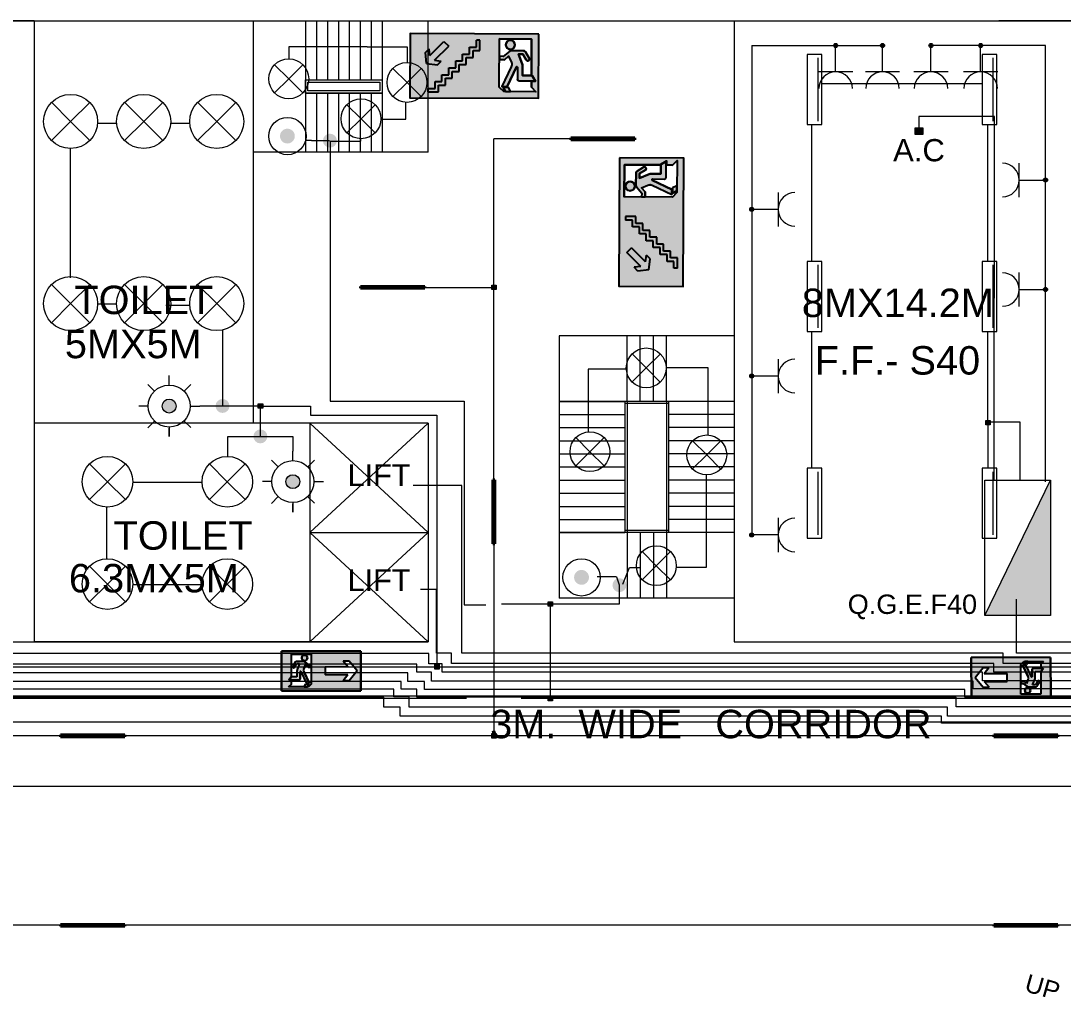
# Model space of a CAD drawing. Extents: x -17539 to 1421, y -3169 to 802964.
# Drawn here: x 418.61 to 442.44, y 389.05 to 411.37 of the extents above; entities that cross this region are included whole.
import ezdxf
from ezdxf.enums import TextEntityAlignment as Align

# ---------------------------------------------------------------- set-up
doc = ezdxf.new("R2010")
doc.units = 0
doc.header["$LTSCALE"] = 25
doc.header["$MEASUREMENT"] = 0
doc.layers.get('0').update_dxf_attribs({"lineweight": 9})
for name, color, linetype, lineweight in [('Iluminação', 10, 'Continuous', 9), ('Quadros', 50, 'Continuous', 9), ('www.cadblocksfree.com', 7, 'Continuous', 9)]:
    doc.layers.add(name, color=color, linetype=linetype, lineweight=lineweight)
doc.layers.add('Simbologia de Emergência', color=6, linetype='Continuous')
doc.layers.add('Tomadas', color=3, linetype='Continuous', lineweight=9, true_color=0x00f500)
doc.styles.add('ROMANS', font='arial.ttf')
doc.styles.get("Standard").update_dxf_attribs({"font": 'arial.ttf'})

# ---------------------------------------------------------------- blocks, each defined once
blk = doc.blocks.new('emergencia seta')
at = {"layer": 'Simbologia de Emergência'}
h = blk.add_hatch(color=98, dxfattribs=at)
h.paths.add_polyline_path([(1.001, 0.298), (0.094, 0.296), (-0.813, 0.294), (-0.811, -0.613), (1.003, -0.609)])
h.paths.add_polyline_path([(-0.131, -0.455), (-0.195, -0.52), (-0.649, -0.521), (-0.585, -0.456), (-0.585, -0.371), (-0.643, -0.371), (-0.595, -0.289), (-0.585, -0.289), (-0.587, 0.224), (-0.133, 0.225)], flags=16)
h.paths.add_polyline_path([(-0.372, -0.172, 0.038289), (-0.372, -0.171)], flags=0)
h.paths.add_polyline_path([(0.186, -0.248), (0.185, -0.067), (0.706, -0.066), (0.597, 0.07), (0.733, 0.07), (0.915, -0.156), (0.734, -0.383), (0.598, -0.383), (0.706, -0.247)], flags=16)
h.paths.add_polyline_path([(-0.349, 0.142, -1), (-0.221, 0.142, -1)], flags=0)
h.paths.add_polyline_path([(-0.188, -0.455), (-0.261, -0.455), (-0.291, -0.52), (-0.218, -0.52)], flags=16)
h.paths.add_polyline_path([(-0.3, -0.17, -0.215507), (-0.301, -0.11), (-0.263, -0.02), (-0.204, -0.069), (-0.132, -0.069), (-0.132, -0.021), (-0.187, -0.021), (-0.277, 0.054, 0.148058), (-0.294, 0.059), (-0.473, 0.059, 0.263654), (-0.498, 0.044), (-0.553, -0.048, 1), (-0.512, -0.072), (-0.462, 0.011), (-0.399, 0.011), (-0.454, -0.127, 0.095479), (-0.459, -0.154), (-0.459, -0.293), (-0.592, -0.294), (-0.635, -0.366), (-0.409, -0.366, 0.414214), (-0.386, -0.343), (-0.387, -0.173, -0.740976), (-0.372, -0.172), (-0.241, -0.446), (-0.169, -0.446)], flags=0)
for p, q in [((-0.813, 0.294), (1.001, 0.298)), ((-0.811, -0.613), (-0.813, 0.294)), ((1.001, 0.298), (1.003, -0.609)), ((1.001, 0.298), (1.001, 0.298)), ((1.001, 0.298), (1.003, -0.609)), ((1.001, 0.298), (1.001, 0.298))]:
    blk.add_line(p, q, dxfattribs=at)
at = {"layer": 'Simbologia de Emergência', "color": 7, "linetype": 'ByBlock', "lineweight": -2, "true_color": 0xffffff}
for p, q in [((1.001, 0.298), (-0.813, 0.294)), ((-0.813, 0.294), (-0.811, -0.613)), ((1.003, -0.609), (1.001, 0.298)), ((1.003, -0.609), (1.001, 0.298)), ((-0.587, 0.224), (-0.133, 0.225)), ((-0.587, 0.224), (-0.133, 0.225)), ((-0.587, 0.224), (-0.133, 0.225)), ((-0.585, -0.289), (-0.587, 0.224)), ((-0.585, -0.289), (-0.587, 0.224)), ((-0.585, -0.289), (-0.587, 0.224)), ((-0.498, 0.044), (-0.553, -0.048)), ((-0.498, 0.044), (-0.553, -0.048)), ((-0.498, 0.044), (-0.553, -0.048)), ((-0.512, -0.072), (-0.462, 0.011)), ((-0.512, -0.072), (-0.462, 0.011)), ((-0.512, -0.072), (-0.462, 0.011)), ((-0.294, 0.059), (-0.473, 0.059)), ((-0.294, 0.059), (-0.473, 0.059)), ((-0.294, 0.059), (-0.473, 0.059)), ((-0.462, 0.011), (-0.399, 0.011)), ((-0.462, 0.011), (-0.399, 0.011)), ((-0.462, 0.011), (-0.399, 0.011)), ((-0.399, 0.011), (-0.454, -0.127)), ((-0.399, 0.011), (-0.454, -0.127)), ((-0.399, 0.011), (-0.454, -0.127)), ((-0.349, 0.142), (-0.349, 0.142)), ((-0.277, 0.054), (-0.187, -0.021)), ((-0.277, 0.054), (-0.187, -0.021)), ((-0.187, -0.021), (-0.277, 0.054)), ((-0.133, 0.225), (-0.131, -0.455)), ((0.706, -0.066), (0.597, 0.07)), ((0.733, 0.07), (0.597, 0.07)), ((0.915, -0.156), (0.733, 0.07)), ((-0.459, -0.154), (-0.459, -0.293)), ((-0.459, -0.154), (-0.459, -0.293)), ((-0.459, -0.154), (-0.459, -0.293)), ((-0.387, -0.173), (-0.386, -0.343)), ((-0.387, -0.173), (-0.386, -0.343)), ((-0.386, -0.343), (-0.387, -0.173)), ((-0.372, -0.171), (-0.372, -0.172)), ((-0.372, -0.172), (-0.241, -0.446)), ((-0.372, -0.172), (-0.241, -0.446)), ((-0.372, -0.172), (-0.372, -0.172)), ((-0.372, -0.172), (-0.241, -0.446)), ((-0.263, -0.02), (-0.301, -0.11)), ((-0.263, -0.02), (-0.301, -0.11)), ((-0.301, -0.11), (-0.263, -0.02)), ((-0.3, -0.17), (-0.169, -0.446)), ((-0.3, -0.17), (-0.169, -0.446)), ((-0.169, -0.446), (-0.3, -0.17)), ((-0.263, -0.02), (-0.204, -0.069)), ((-0.263, -0.02), (-0.204, -0.069)), ((-0.263, -0.02), (-0.204, -0.069)), ((-0.263, -0.02), (-0.263, -0.02)), ((-0.204, -0.069), (-0.132, -0.069)), ((-0.204, -0.069), (-0.132, -0.069)), ((-0.204, -0.069), (-0.132, -0.069)), ((-0.187, -0.021), (-0.132, -0.021)), ((-0.187, -0.021), (-0.132, -0.021)), ((-0.132, -0.021), (-0.187, -0.021)), ((-0.132, -0.069), (-0.132, -0.021)), ((0.706, -0.066), (0.185, -0.067)), ((0.185, -0.067), (0.186, -0.248)), ((0.915, -0.156), (0.734, -0.383)), ((-0.585, -0.456), (-0.649, -0.521)), ((-0.585, -0.456), (-0.649, -0.521)), ((-0.649, -0.521), (-0.585, -0.456)), ((-0.595, -0.289), (-0.643, -0.371)), ((-0.595, -0.289), (-0.643, -0.371)), ((-0.643, -0.371), (-0.595, -0.289)), ((-0.585, -0.371), (-0.643, -0.371)), ((-0.585, -0.371), (-0.643, -0.371)), ((-0.585, -0.371), (-0.643, -0.371)), ((-0.592, -0.294), (-0.635, -0.366)), ((-0.592, -0.294), (-0.635, -0.366)), ((-0.592, -0.294), (-0.635, -0.366)), ((-0.409, -0.366), (-0.635, -0.366)), ((-0.409, -0.366), (-0.635, -0.366)), ((-0.635, -0.366), (-0.409, -0.366)), ((-0.585, -0.289), (-0.595, -0.289)), ((-0.585, -0.289), (-0.595, -0.289)), ((-0.595, -0.289), (-0.585, -0.289)), ((-0.459, -0.293), (-0.592, -0.294)), ((-0.459, -0.293), (-0.592, -0.294)), ((-0.459, -0.293), (-0.592, -0.294)), ((-0.585, -0.456), (-0.585, -0.371)), ((-0.585, -0.456), (-0.585, -0.371)), ((-0.585, -0.456), (-0.585, -0.371)), ((-0.291, -0.52), (-0.261, -0.455)), ((-0.291, -0.52), (-0.261, -0.455)), ((-0.261, -0.455), (-0.291, -0.52)), ((-0.188, -0.455), (-0.261, -0.455)), ((-0.188, -0.455), (-0.261, -0.455)), ((-0.188, -0.455), (-0.261, -0.455)), ((-0.169, -0.446), (-0.241, -0.446)), ((-0.169, -0.446), (-0.241, -0.446)), ((-0.241, -0.446), (-0.169, -0.446)), ((-0.218, -0.52), (-0.188, -0.455)), ((-0.218, -0.52), (-0.188, -0.455)), ((-0.218, -0.52), (-0.188, -0.455)), ((-0.131, -0.455), (-0.195, -0.52)), ((-0.131, -0.455), (-0.195, -0.52)), ((-0.131, -0.455), (-0.195, -0.52)), ((-0.188, -0.455), (-0.188, -0.455)), ((-0.131, -0.455), (-0.131, -0.455)), ((0.706, -0.247), (0.186, -0.248)), ((0.706, -0.247), (0.598, -0.383)), ((0.734, -0.383), (0.598, -0.383)), ((-0.811, -0.613), (1.003, -0.609)), ((-0.195, -0.52), (-0.649, -0.521)), ((-0.291, -0.52), (-0.218, -0.52))]:
    blk.add_line(p, q, dxfattribs=at)
blk.add_circle((-0.285, 0.142), 0.0645, dxfattribs=at)
blk.add_circle((-0.285, 0.142), 0.0645, dxfattribs=at)
for centre, radius, start, end in [((-0.473, 0.029), 0.0296, 90.1318, 149.2124), ((-0.473, 0.029), 0.0296, 90.1318, 149.2123), ((-0.473, 0.029), 0.0296, 90.1318, 149.2123), ((-0.285, 0.142), 0.0645, 0.1318, 180.1318), ((-0.285, 0.142), 0.0645, 180.1318, 0.1318), ((-0.294, 0.03), 0.0296, 56.444, 90.1318), ((-0.294, 0.03), 0.0296, 56.4442, 90.1318), ((-0.294, 0.03), 0.0296, 56.4442, 90.1318), ((-0.532, -0.06), 0.024, 149.2124, 329.2124), ((-0.532, -0.06), 0.024, 149.2123, 329.2123), ((-0.532, -0.06), 0.024, 149.2123, 329.2123), ((-0.387, -0.154), 0.0726, 158.3161, 180.1318), ((-0.387, -0.154), 0.0726, 158.3158, 180.1318), ((-0.387, -0.154), 0.0726, 158.3158, 180.1318), ((-0.379, -0.174), 0.00779, 21.0343, 167.1846), ((-0.379, -0.174), 0.00779, 21.0343, 167.1846), ((-0.379, -0.174), 0.00779, 21.0343, 167.1846), ((-0.379, -0.174), 0.00779, 21.0343, 29.8052), ((-0.234, -0.138), 0.0726, 156.7728, 205.4198), ((-0.234, -0.138), 0.0726, 156.7731, 205.4198), ((-0.234, -0.138), 0.0726, 156.7731, 205.4198), ((-0.409, -0.343), 0.0227, 270.1318, 0.1318), ((-0.409, -0.343), 0.0227, 270.1318, 0.1318), ((-0.409, -0.343), 0.0227, 270.1318, 0.1318)]:
    blk.add_arc(centre, radius, start, end, dxfattribs=at)
blk = doc.blocks.new('Emergencia escadas')
at = {"layer": 'Simbologia de Emergência'}
h = blk.add_hatch(color=98, dxfattribs=at)
h.paths.add_polyline_path([(0.851, -0.403), (0.847, 0.45), (-0.858, 0.442), (-0.854, -0.411)])
h.paths.add_polyline_path([(-0.335, -0.261), (-0.395, -0.322), (-0.821, -0.324), (-0.761, -0.263), (-0.762, -0.183), (-0.817, -0.183), (-0.771, -0.106), (-0.762, -0.106), (-0.764, 0.376), (-0.338, 0.378)], flags=16)
h.paths.add_polyline_path([(-0.541, 0.299, -1), (-0.42, 0.3, -1)], flags=0)
h.paths.add_polyline_path([(-0.388, -0.261), (-0.417, -0.322), (-0.485, -0.322), (-0.457, -0.261)], flags=0)
h.paths.add_polyline_path([(-0.37, -0.253), (-0.438, -0.253), (-0.562, 0.006, 0.863739), (-0.576, 0), (-0.575, -0.156, -0.414214), (-0.596, -0.178), (-0.809, -0.179), (-0.768, -0.11), (-0.643, -0.11), (-0.644, 0.021, -0.095479), (-0.639, 0.046), (-0.588, 0.176), (-0.647, 0.176), (-0.693, 0.098, -1), (-0.732, 0.121), (-0.681, 0.207, -0.263654), (-0.657, 0.221), (-0.479, 0.222), (-0.388, 0.146), (-0.337, 0.147), (-0.337, 0.102), (-0.404, 0.101), (-0.459, 0.147), (-0.495, 0.063, 0.215507), (-0.494, 0.007)], flags=0)
for p, q in [((-0.854, -0.411), (-0.858, 0.442)), ((-0.764, 0.376), (-0.338, 0.378)), ((-0.762, -0.106), (-0.764, 0.376)), ((-0.681, 0.207), (-0.732, 0.121)), ((-0.693, 0.098), (-0.647, 0.176)), ((-0.489, 0.222), (-0.657, 0.221)), ((-0.647, 0.176), (-0.588, 0.176)), ((-0.588, 0.176), (-0.639, 0.046)), ((-0.459, 0.147), (-0.495, 0.063)), ((-0.473, 0.217), (-0.388, 0.146)), ((-0.459, 0.147), (-0.404, 0.101)), ((-0.388, 0.146), (-0.337, 0.147)), ((-0.644, 0.021), (-0.643, -0.11)), ((-0.576, 0.004), (-0.575, -0.156)), ((-0.562, 0.005), (-0.438, -0.253)), ((-0.494, 0.007), (-0.37, -0.253)), ((-0.404, 0.101), (-0.337, 0.102)), ((-0.771, -0.106), (-0.817, -0.183)), ((-0.768, -0.11), (-0.809, -0.179)), ((-0.762, -0.106), (-0.771, -0.106)), ((-0.643, -0.11), (-0.768, -0.11)), ((-0.761, -0.263), (-0.821, -0.324)), ((-0.762, -0.183), (-0.817, -0.183)), ((-0.596, -0.178), (-0.809, -0.179)), ((-0.761, -0.263), (-0.762, -0.183)), ((-0.485, -0.322), (-0.457, -0.261)), ((-0.388, -0.261), (-0.457, -0.261)), ((-0.37, -0.253), (-0.438, -0.253)), ((-0.417, -0.322), (-0.388, -0.261)), ((-0.335, -0.261), (-0.395, -0.322)), ((0.851, -0.403), (-0.854, -0.411))]:
    blk.add_line(p, q, dxfattribs=at)
at = {"layer": 'Simbologia de Emergência', "color": 7, "true_color": 0xffffff}
for p, q in [((-0.077, 0.222), (-0.077, 0.36)), ((-0.077, 0.36), (-0.031, 0.36)), ((-0.031, 0.268), (-0.031, 0.36)), ((0.402, 0.344), (0.337, 0.28)), ((0.523, 0.094), (0.337, 0.28)), ((0.588, 0.158), (0.402, 0.344)), ((0.014, 0.222), (-0.077, 0.222)), ((0.06, 0.268), (-0.031, 0.268)), ((0.014, 0.131), (0.014, 0.222)), ((0.06, 0.177), (0.06, 0.268)), ((0.152, 0.177), (0.06, 0.177)), ((0.152, 0.085), (0.152, 0.177)), ((0.588, 0.158), (0.597, 0.246)), ((0.646, 0.197), (0.597, 0.246)), ((0.63, 0.052), (0.646, 0.197)), ((0.106, 0.131), (0.014, 0.131)), ((0.106, 0.039), (0.106, 0.131)), ((0.198, 0.039), (0.106, 0.039)), ((0.244, 0.085), (0.152, 0.085)), ((0.198, -0.053), (0.198, 0.039)), ((0.244, -0.007), (0.244, 0.085)), ((0.523, 0.094), (0.435, 0.084)), ((0.484, 0.035), (0.435, 0.084)), ((0.63, 0.052), (0.484, 0.035)), ((0.289, -0.053), (0.198, -0.053)), ((0.335, -0.007), (0.244, -0.007)), ((0.289, -0.144), (0.289, -0.053)), ((0.335, -0.098), (0.335, -0.007)), ((0.427, -0.098), (0.335, -0.098)), ((0.427, -0.19), (0.427, -0.098)), ((0.381, -0.144), (0.289, -0.144)), ((0.381, -0.236), (0.381, -0.144)), ((0.473, -0.236), (0.381, -0.236)), ((0.518, -0.19), (0.427, -0.19)), ((0.473, -0.327), (0.473, -0.236)), ((0.518, -0.282), (0.518, -0.19)), ((0.61, -0.327), (0.473, -0.327)), ((0.61, -0.281), (0.518, -0.282)), ((0.61, -0.327), (0.61, -0.281))]:
    blk.add_line(p, q, dxfattribs=at)
for points in [[(-0.858, 0.442), (0.847, 0.45), (0.851, -0.403), (-0.854, -0.411), (-0.858, 0.442)], [(-0.335, -0.261), (-0.338, 0.378), (-0.764, 0.376), (-0.762, -0.106), (-0.771, -0.106), (-0.817, -0.183), (-0.762, -0.183), (-0.761, -0.263), (-0.821, -0.324), (-0.395, -0.322), (-0.335, -0.261)], [(-0.457, -0.261), (-0.388, -0.261), (-0.417, -0.322), (-0.485, -0.322), (-0.457, -0.261)]]:
    blk.add_lwpolyline(points, close=True, dxfattribs=at)
for points in [[(-0.42, 0.3, 1), (-0.541, 0.299, 1), (-0.42, 0.3, 1)], [(-0.562, 0.005, 0.740976), (-0.576, 0.004), (-0.575, -0.156, -0.414214), (-0.596, -0.178), (-0.809, -0.179), (-0.768, -0.11), (-0.643, -0.11), (-0.644, 0.021, -0.095479), (-0.639, 0.046), (-0.588, 0.176), (-0.647, 0.176), (-0.693, 0.098, -1), (-0.732, 0.121), (-0.681, 0.207, -0.263654), (-0.657, 0.221), (-0.489, 0.222, -0.148058), (-0.473, 0.217), (-0.388, 0.146), (-0.337, 0.147), (-0.337, 0.102), (-0.404, 0.101), (-0.459, 0.147), (-0.495, 0.063, 0.215507), (-0.494, 0.007), (-0.37, -0.253), (-0.438, -0.253), (-0.562, 0.005, 0.740976)]]:
    blk.add_lwpolyline(points, format="xyb", close=True, dxfattribs=at)
at = {"layer": 'Simbologia de Emergência'}
blk.add_lwpolyline([(-0.562, 0.005, 0.038289), (-0.562, 0.006), (-0.562, 0.005, 0.038289)], format="xyb", close=True, dxfattribs=at)
blk.add_circle((-0.481, 0.299), 0.0606, dxfattribs=at)
for centre, radius, start, end in [((-0.657, 0.193), 0.0278, 90.2651, 149.3457), ((-0.489, 0.194), 0.0278, 56.5773, 90.2651), ((-0.713, 0.109), 0.0225, 149.3457, 329.3457), ((-0.576, 0.021), 0.0682, 158.4494, 180.2651), ((-0.568, 0.002), 0.00733, 21.1676, 167.3179), ((-0.432, 0.036), 0.0682, 156.9061, 205.5531), ((-0.596, -0.156), 0.0213, 270.2651, 0.2651)]:
    blk.add_arc(centre, radius, start, end, dxfattribs=at)
blk = doc.blocks.new('quadro eletrico')
h = blk.add_hatch(color=256)
h.dxf.hatch_style = 1
h.paths.add_polyline_path([(1.839, -0.788), (-1.457, 0.809), (-1.457, -0.788)])
blk.add_line((-1.457, 0.809), (1.839, -0.788))
blk.add_lwpolyline([(-1.457, 0.809), (1.839, 0.809), (1.839, -0.788), (-1.457, -0.788)], close=True)
blk = doc.blocks.new('Quadro')
at = {"xscale": 0.6593095434044552, "yscale": 0.6593095434044552, "zscale": 0.6593095434044552}
blk.add_blockref('quadro eletrico', (-0.091, 0.017), dxfattribs=at)
blk = doc.blocks.new('Tomada')
for p, q in [((0, 0.632), (0, 0)), ((0, 0), (-0.975, 0)), ((0, 0), (0, -0.632))]:
    blk.add_line(p, q)
blk.add_arc((0.622, 0), 0.622, 90, 270)
blk = doc.blocks.new('Iluminárias 1')
at = {"layer": 'Iluminação'}
blk.add_line((0.079, 0.079), (1.521, 0.079), dxfattribs=at)
blk.add_lwpolyline([(0, 0), (1.6, 0), (1.6, 0.332), (0, 0.332)], close=True, dxfattribs=at)
blk = doc.blocks.new('sensor movimento')
for p, q in [((-0.338, 0.34), (-0.491, 0.494)), ((0.001, 0.48), (0.001, 0.697)), ((0.338, 0.34), (0.491, 0.494)), ((-0.48, 0.001), (-0.697, 0.001)), ((-0.697, 0.001), (-0.697, 0.001)), ((0.48, 0.001), (0.697, 0.001)), ((0.697, 0.001), (0.697, 0.002)), ((-0.336, -0.342), (-0.488, -0.497)), ((0.337, -0.341), (0.491, -0.494)), ((0.001, -0.48), (0.001, -0.697)), ((0.001, -0.697), (0.001, -0.507))]:
    blk.add_line(p, q)
for radius in [0.48, 0.159]:
    blk.add_circle((0, 0), radius)
blk = doc.blocks.new('Ponto de Luz')
for q in [(-0.437, 0.437), (0.438, 0.436), (-0.438, -0.436), (0.437, -0.437)]:
    blk.add_line((0, 0), q)
blk.add_circle((0, 0), 0.618)
blk = doc.blocks.new('Luminária 4')
at = {"layer": 'Iluminação', "lineweight": 40}
for p, q in [((0.733, 0.043), (-0.734, 0.043)), ((-0.734, 0.043), (-0.734, 0)), ((-0.734, 0), (0.733, 0)), ((0.733, 0), (0.733, 0.043))]:
    blk.add_line(p, q, dxfattribs=at)
at = {"layer": 'Iluminação', "lineweight": 30}
blk.add_line((-0.667, 0.008), (0.679, 0.008), dxfattribs=at)
blk = doc.blocks.new('Caixa de Derivação')
at = {"layer": 'Iluminação'}
h = blk.add_hatch(color=256, dxfattribs=at)
h.dxf.hatch_style = 1
h.paths.add_polyline_path([(0.052, 0.051), (-0.048, 0.051), (-0.048, -0.049), (0.052, -0.049)])
blk.add_lwpolyline([(-0.048, 0.051), (0.052, 0.051), (0.052, -0.049), (-0.048, -0.049)], close=True, dxfattribs=at)

msp = doc.modelspace()

# ---------------------------------------------------------------- hatches: boundary and pattern name
at = {"layer": 'Iluminação'}
h = msp.add_hatch(color=256, dxfattribs=at)
h.dxf.hatch_style = 1
h.paths.add_polyline_path([(424.876, 408.734, 1), (424.537, 408.734, 1)])
h = msp.add_hatch(color=256, dxfattribs=at)
h.dxf.hatch_style = 1
h.paths.add_polyline_path([(425.838, 408.63, 1), (425.519, 408.63, 1)])
h = msp.add_hatch(color=256, dxfattribs=at)
h.dxf.hatch_style = 1
h.paths.add_polyline_path([(421.845, 402.562, 1), (422.164, 402.562, 1)])
h = msp.add_hatch(color=256, dxfattribs=at)
h.dxf.hatch_style = 1
h.paths.add_polyline_path([(423.064, 402.564, 1), (423.383, 402.564, 1)])
h = msp.add_hatch(color=256, dxfattribs=at)
h.dxf.hatch_style = 1
h.paths.add_polyline_path([(424.248, 401.868, 1), (423.929, 401.868, 1)])
h = msp.add_hatch(color=256, dxfattribs=at)
h.dxf.hatch_style = 1
h.paths.add_polyline_path([(424.991, 400.834, 1), (424.672, 400.834, 1)])
h = msp.add_hatch(color=256, dxfattribs=at)
h.dxf.hatch_style = 1
h.paths.add_polyline_path([(431.599, 398.645, 1), (431.259, 398.645, 1)])
h = msp.add_hatch(color=256, dxfattribs=at)
h.dxf.hatch_style = 1
h.paths.add_polyline_path([(432.455, 398.466, 1), (432.136, 398.466, 1)])
at = {"layer": 'Tomadas'}
h = msp.add_hatch(color=256, dxfattribs=at)
h.dxf.hatch_style = 1
h.paths.add_polyline_path([(437.283, 410.805, 1), (437.19, 410.805, 1)])
h = msp.add_hatch(color=256, dxfattribs=at)
h.dxf.hatch_style = 1
h.paths.add_polyline_path([(437.283, 410.805, 1), (437.19, 410.805, 1)])
h = msp.add_hatch(color=256, dxfattribs=at)
h.dxf.hatch_style = 1
h.paths.add_polyline_path([(437.283, 410.805, 1), (437.19, 410.805, 1)])
h = msp.add_hatch(color=256, dxfattribs=at)
h.dxf.hatch_style = 1
h.paths.add_polyline_path([(437.283, 410.805, 1), (437.19, 410.805, 1)])
h = msp.add_hatch(color=256, dxfattribs=at)
h.dxf.hatch_style = 1
h.paths.add_polyline_path([(438.355, 410.805, 1), (438.262, 410.805, 1)])
h = msp.add_hatch(color=256, dxfattribs=at)
h.dxf.hatch_style = 1
h.paths.add_polyline_path([(438.355, 410.805, 1), (438.262, 410.805, 1)])
h = msp.add_hatch(color=256, dxfattribs=at)
h.dxf.hatch_style = 1
h.paths.add_polyline_path([(438.355, 410.805, 1), (438.262, 410.805, 1)])
h = msp.add_hatch(color=256, dxfattribs=at)
h.dxf.hatch_style = 1
h.paths.add_polyline_path([(438.355, 410.805, 1), (438.262, 410.805, 1)])
h = msp.add_hatch(color=256, dxfattribs=at)
h.dxf.hatch_style = 1
h.paths.add_polyline_path([(439.463, 410.805, 1), (439.369, 410.805, 1)])
h = msp.add_hatch(color=256, dxfattribs=at)
h.dxf.hatch_style = 1
h.paths.add_polyline_path([(439.463, 410.805, 1), (439.369, 410.805, 1)])
h = msp.add_hatch(color=256, dxfattribs=at)
h.dxf.hatch_style = 1
h.paths.add_polyline_path([(439.463, 410.805, 1), (439.369, 410.805, 1)])
h = msp.add_hatch(color=256, dxfattribs=at)
h.dxf.hatch_style = 1
h.paths.add_polyline_path([(439.463, 410.805, 1), (439.369, 410.805, 1)])
h = msp.add_hatch(color=256, dxfattribs=at)
h.dxf.hatch_style = 1
h.paths.add_polyline_path([(440.599, 410.805, 1), (440.506, 410.805, 1)])
h = msp.add_hatch(color=256, dxfattribs=at)
h.dxf.hatch_style = 1
h.paths.add_polyline_path([(440.599, 410.805, 1), (440.506, 410.805, 1)])
h = msp.add_hatch(color=256, dxfattribs=at)
h.dxf.hatch_style = 1
h.paths.add_polyline_path([(440.599, 410.805, 1), (440.506, 410.805, 1)])
h = msp.add_hatch(color=256, dxfattribs=at)
h.dxf.hatch_style = 1
h.paths.add_polyline_path([(440.599, 410.805, 1), (440.506, 410.805, 1)])
h = msp.add_hatch(color=256, dxfattribs=at)
h.dxf.hatch_style = 1
h.paths.add_polyline_path([(439.058, 408.926), (439.058, 408.769), (439.232, 408.769), (439.232, 408.926)])
h = msp.add_hatch(color=256, dxfattribs=at)
h.dxf.hatch_style = 1
h.paths.add_polyline_path([(442.082, 407.728, 1), (441.988, 407.728, 1)])
h = msp.add_hatch(color=256, dxfattribs=at)
h.dxf.hatch_style = 1
h.paths.add_polyline_path([(442.082, 407.728, 1), (441.988, 407.728, 1)])
h = msp.add_hatch(color=256, dxfattribs=at)
h.dxf.hatch_style = 1
h.paths.add_polyline_path([(442.082, 407.728, 1), (441.988, 407.728, 1)])
h = msp.add_hatch(color=256, dxfattribs=at)
h.dxf.hatch_style = 1
h.paths.add_polyline_path([(442.082, 407.728, 1), (441.988, 407.728, 1)])
h = msp.add_hatch(color=256, dxfattribs=at)
h.dxf.hatch_style = 1
h.paths.add_polyline_path([(435.367, 407.058, 1), (435.274, 407.058, 1)])
h = msp.add_hatch(color=256, dxfattribs=at)
h.dxf.hatch_style = 1
h.paths.add_polyline_path([(435.367, 407.058, 1), (435.274, 407.058, 1)])
h = msp.add_hatch(color=256, dxfattribs=at)
h.dxf.hatch_style = 1
h.paths.add_polyline_path([(435.367, 407.058, 1), (435.274, 407.058, 1)])
h = msp.add_hatch(color=256, dxfattribs=at)
h.dxf.hatch_style = 1
h.paths.add_polyline_path([(435.367, 407.058, 1), (435.274, 407.058, 1)])
h = msp.add_hatch(color=256, dxfattribs=at)
h.dxf.hatch_style = 1
h.paths.add_polyline_path([(442.082, 405.226, 1), (441.988, 405.226, 1)])
h = msp.add_hatch(color=256, dxfattribs=at)
h.dxf.hatch_style = 1
h.paths.add_polyline_path([(442.082, 405.226, 1), (441.988, 405.226, 1)])
h = msp.add_hatch(color=256, dxfattribs=at)
h.dxf.hatch_style = 1
h.paths.add_polyline_path([(442.082, 405.226, 1), (441.988, 405.226, 1)])
h = msp.add_hatch(color=256, dxfattribs=at)
h.dxf.hatch_style = 1
h.paths.add_polyline_path([(442.082, 405.226, 1), (441.988, 405.226, 1)])
h = msp.add_hatch(color=256, dxfattribs=at)
h.dxf.hatch_style = 1
h.paths.add_polyline_path([(435.274, 403.247, 1), (435.367, 403.247, 1)])
h = msp.add_hatch(color=256, dxfattribs=at)
h.dxf.hatch_style = 1
h.paths.add_polyline_path([(435.367, 399.615, 1), (435.274, 399.615, 1)])
h = msp.add_hatch(color=256, dxfattribs=at)
h.dxf.hatch_style = 1
h.paths.add_polyline_path([(435.367, 399.615, 1), (435.274, 399.615, 1)])
h = msp.add_hatch(color=256, dxfattribs=at)
h.dxf.hatch_style = 1
h.paths.add_polyline_path([(435.367, 399.615, 1), (435.274, 399.615, 1)])
h = msp.add_hatch(color=256, dxfattribs=at)
h.dxf.hatch_style = 1
h.paths.add_polyline_path([(435.367, 399.615, 1), (435.274, 399.615, 1)])

# ---------------------------------------------------------------- linework, layer by layer
at = {"layer": 'Iluminação'}
for p, q in [((426.529, 410.778), (424.742, 410.778)), ((424.742, 410.778), (424.742, 410.499)), ((426.529, 410.778), (427.447, 410.778)), ((427.447, 410.778), (427.447, 410.417)), ((440.589, 409.928), (436.921, 409.928)), ((427.417, 409.12), (427.417, 409.506)), ((426.845, 409.12), (427.417, 409.12)), ((420.367, 409.029), (420.804, 409.029)), ((422.037, 409.029), (422.474, 409.029)), ((436.683, 409), (436.683, 405.87)), ((440.718, 405.87), (440.718, 409)), ((425.254, 408.631), (425.121, 408.634)), ((425.254, 408.631), (425.671, 408.631)), ((425.681, 408.621), (426.382, 408.621)), ((425.681, 408.621), (425.681, 402.672)), ((426.382, 408.621), (426.382, 408.674)), ((429.426, 400.878), (429.426, 408.67)), ((431.184, 408.67), (429.426, 408.67)), ((419.747, 405.494), (419.747, 408.451)), ((427.848, 405.276), (429.426, 405.276)), ((420.369, 404.898), (420.803, 404.898)), ((421.929, 404.872), (422.474, 404.872)), ((423.224, 404.301), (423.224, 402.564)), ((436.683, 404.27), (436.683, 401.14)), ((440.718, 402.19), (440.718, 404.27)), ((431.583, 403.406), (431.583, 401.972)), ((432.453, 403.406), (431.583, 403.406)), ((434.322, 403.439), (433.364, 403.439)), ((434.322, 401.9), (434.322, 403.439)), ((425.681, 402.672), (428.743, 402.672)), ((428.743, 402.672), (428.743, 398.02)), ((422.701, 402.564), (423.224, 402.564)), ((423.224, 402.564), (424.089, 402.564)), ((424.084, 402.558), (424.084, 401.861)), ((424.1, 402.559), (425.238, 402.559)), ((425.238, 402.559), (425.238, 402.35)), ((425.238, 402.35), (428.12, 402.35)), ((428.12, 402.35), (428.12, 396.593)), ((441.455, 402.19), (440.718, 402.19)), ((440.718, 402.19), (440.718, 401.14)), ((441.455, 400.866), (441.455, 402.19)), ((423.345, 401.409), (423.345, 401.868)), ((423.345, 401.868), (424.089, 401.868)), ((424.089, 401.868), (424.833, 401.868)), ((424.833, 401.868), (424.833, 401.53)), ((434.277, 400.99), (434.277, 398.867)), ((422.755, 400.811), (421.171, 400.811)), ((420.569, 400.253), (420.569, 399.069)), ((429.426, 399.411), (429.426, 395.021)), ((432.37, 398.49), (432.525, 398.871)), ((432.525, 398.871), (432.751, 398.871)), ((434.277, 398.867), (433.592, 398.867)), ((432.23, 398.661), (431.79, 398.661)), ((432.23, 398.661), (432.292, 398.475)), ((421.171, 398.484), (422.755, 398.484)), ((432.292, 398.475), (432.292, 398.029)), ((428.743, 398.02), (429.242, 398.02)), ((432.292, 398.029), (429.6, 398.029)), ((430.712, 398.031), (430.712, 395.869)), ((428.679, 396.594), (405.227, 396.594)), ((476.752, 396.594), (431.31, 396.594)), ((428.801, 395.872), (405.232, 395.872)), ((476.205, 395.872), (430.053, 395.872)), ((419.523, 395.021), (404.558, 395.021)), ((440.853, 395.021), (420.99, 395.021)), ((462.183, 395.021), (442.32, 395.021)), ((419.523, 390.691), (399.65, 390.691)), ((440.853, 390.691), (420.99, 390.691)), ((462.183, 390.691), (442.32, 390.691))]:
    msp.add_line(p, q, dxfattribs=at)
for centre in [(424.707, 408.734), (431.429, 398.645)]:
    msp.add_circle(centre, 0.426, dxfattribs=at)
at = {"layer": 'Quadros'}
for p, q in [((441.375, 396.914), (441.375, 398.143)), ((427.941, 396.903), (417.582, 396.903)), ((427.941, 396.671), (427.941, 396.903)), ((449.414, 396.914), (441.375, 396.914)), ((427.461, 396.464), (417.112, 396.464)), ((427.667, 396.663), (417.309, 396.663)), ((427.461, 396.267), (427.461, 396.464)), ((427.667, 396.475), (427.667, 396.663)), ((427.999, 396.475), (427.667, 396.475)), ((428.241, 396.671), (427.941, 396.671)), ((427.999, 396.272), (427.999, 396.475)), ((428.241, 396.477), (428.241, 396.671)), ((428.729, 396.477), (428.241, 396.477)), ((440.594, 396.477), (428.729, 396.477)), ((440.594, 396.277), (440.594, 396.477)), ((427.308, 396.266), (416.909, 396.266)), ((427.308, 396.091), (427.308, 396.266)), ((427.841, 396.267), (427.461, 396.267)), ((427.841, 396.084), (427.841, 396.267)), ((440.379, 396.272), (427.999, 396.272)), ((440.379, 396.099), (440.379, 396.272)), ((448.801, 396.277), (440.594, 396.277)), ((427.138, 396.091), (416.681, 396.091)), ((427.138, 395.91), (427.138, 396.091)), ((427.666, 396.091), (427.308, 396.091)), ((427.666, 395.907), (427.666, 396.091)), ((440.189, 396.084), (427.841, 396.084)), ((440.189, 395.909), (440.189, 396.084)), ((448.542, 396.099), (440.379, 396.099)), ((426.91, 395.906), (416.462, 395.906)), ((426.91, 395.679), (426.91, 395.906)), ((427.493, 395.91), (427.138, 395.91)), ((427.493, 395.68), (427.493, 395.91)), ((439.996, 395.907), (427.666, 395.907)), ((439.996, 395.684), (439.996, 395.907)), ((448.264, 395.909), (440.189, 395.909)), ((427.287, 395.679), (426.91, 395.679)), ((427.287, 395.474), (427.287, 395.679)), ((439.795, 395.68), (427.493, 395.68)), ((439.795, 395.474), (439.795, 395.68)), ((448.057, 395.684), (439.996, 395.684)), ((439.66, 395.474), (427.287, 395.474)), ((439.66, 395.314), (439.66, 395.474)), ((447.738, 395.314), (439.66, 395.314)), ((447.928, 395.474), (439.795, 395.474))]:
    msp.add_line(p, q, dxfattribs=at)
at = {"layer": 'Tomadas'}
for p, q in [((435.32, 410.805), (435.32, 399.615)), ((435.32, 410.805), (438.316, 410.805)), ((442.035, 410.805), (439.416, 410.805)), ((442.035, 410.805), (439.416, 410.805)), ((442.035, 410.805), (439.416, 410.805)), ((442.035, 410.805), (439.416, 410.805)), ((442.035, 403.06), (442.035, 410.805)), ((442.035, 403.06), (442.035, 410.805)), ((442.035, 403.06), (442.035, 410.805)), ((442.035, 400.831), (442.035, 410.805)), ((440.867, 409.179), (439.139, 409.179)), ((439.139, 409.179), (439.139, 408.838)), ((440.862, 400.866), (440.867, 409.179)), ((428.693, 400.746), (427.581, 400.746)), ((428.693, 396.913), (428.693, 400.746)), ((428.115, 398.365), (427.749, 398.365)), ((428.115, 396.911), (428.115, 398.365)), ((428.459, 396.911), (428.115, 396.911)), ((428.459, 396.676), (428.459, 396.911)), ((441.069, 396.913), (428.693, 396.913)), ((441.069, 396.675), (441.069, 396.913)), ((408.42, 396.601), (478.604, 396.601)), ((440.854, 396.676), (428.459, 396.676)), ((440.854, 396.479), (440.854, 396.676)), ((448.996, 396.479), (440.854, 396.479)), ((449.223, 396.675), (441.069, 396.675)), ((407.779, 395.939), (477.93, 395.939)), ((407.228, 395.343), (477.257, 395.343))]:
    msp.add_line(p, q, dxfattribs=at)
msp.add_lwpolyline([(439.058, 408.926), (439.232, 408.926), (439.232, 408.769), (439.058, 408.769)], close=True, dxfattribs=at)
for centre in [(437.237, 410.805), (437.237, 410.805), (437.237, 410.805), (437.237, 410.805), (438.309, 410.805), (438.309, 410.805), (438.309, 410.805), (438.309, 410.805), (439.416, 410.805), (439.416, 410.805), (439.416, 410.805), (439.416, 410.805), (440.552, 410.805), (440.552, 410.805), (440.552, 410.805), (440.552, 410.805), (442.035, 407.728), (442.035, 407.728), (442.035, 407.728), (442.035, 407.728), (435.32, 407.058), (435.32, 407.058), (435.32, 407.058), (435.32, 407.058), (442.035, 405.226), (442.035, 405.226), (442.035, 405.226), (442.035, 405.226), (435.32, 403.247), (435.32, 399.615), (435.32, 399.615), (435.32, 399.615), (435.32, 399.615)]:
    msp.add_circle(centre, 0.0466, dxfattribs=at)
at = {"layer": 'www.cadblocksfree.com'}
for p, q in [((319.721, 411.369), (507.921, 411.369)), ((418.921, 411.369), (416.968, 411.369)), ((418.921, 411.369), (418.921, 397.169)), ((418.921, 411.369), (418.921, 409.824)), ((423.921, 411.369), (423.921, 402.169)), ((427.921, 408.369), (427.921, 411.369)), ((434.921, 411.369), (434.921, 397.169)), ((442.921, 411.369), (440.968, 411.369)), ((427.921, 408.369), (423.921, 408.369)), ((434.921, 407.169), (434.921, 397.169)), ((434.921, 404.169), (430.921, 404.169)), ((430.921, 404.169), (430.921, 398.169)), ((427.921, 402.169), (418.921, 402.169)), ((425.221, 399.669), (427.921, 402.169)), ((427.921, 399.669), (425.221, 402.169)), ((425.221, 402.169), (425.221, 397.169)), ((427.921, 402.169), (427.921, 397.169)), ((425.221, 397.169), (427.921, 399.669)), ((427.921, 397.169), (425.221, 399.669)), ((425.221, 399.669), (427.921, 399.669)), ((434.921, 398.169), (430.921, 398.169)), ((434.921, 398.169), (431.036, 398.169)), ((409.313, 397.169), (427.921, 397.169)), ((427.921, 397.169), (418.921, 397.169)), ((434.921, 397.169), (474.921, 397.169)), ((410.971, 393.869), (448.617, 393.869))]:
    msp.add_line(p, q, dxfattribs=at)
at = {"layer": 'www.cadblocksfree.com', "color": 4}
for p, q in [((425.121, 411.369), (425.121, 408.369)), ((425.371, 411.369), (425.371, 410.019)), ((425.621, 411.369), (425.621, 410.019)), ((425.871, 411.369), (425.871, 410.019)), ((426.121, 411.369), (426.121, 410.019)), ((426.371, 411.369), (426.371, 410.019)), ((426.621, 411.369), (426.621, 410.019)), ((426.871, 411.369), (426.871, 408.369)), ((425.121, 410.019), (426.871, 410.019)), ((425.121, 409.719), (426.871, 409.719)), ((425.371, 409.719), (425.371, 408.369)), ((425.621, 409.719), (425.621, 408.369)), ((425.871, 409.719), (425.871, 408.369)), ((426.121, 409.719), (426.121, 408.369)), ((426.371, 409.719), (426.371, 408.369)), ((426.621, 409.719), (426.621, 408.369)), ((432.471, 402.669), (432.471, 404.169)), ((432.771, 402.669), (432.771, 404.169)), ((433.071, 402.669), (433.071, 404.169)), ((433.371, 402.669), (433.371, 404.169)), ((430.921, 402.669), (432.421, 402.669)), ((432.421, 402.669), (430.921, 402.669)), ((432.421, 402.669), (432.421, 399.669)), ((433.421, 402.669), (432.421, 402.669)), ((432.471, 402.669), (432.471, 399.669)), ((433.371, 402.669), (433.371, 399.669)), ((433.421, 402.669), (433.421, 399.669)), ((434.921, 402.669), (433.421, 402.669)), ((433.421, 402.619), (432.421, 402.619)), ((430.921, 402.369), (432.421, 402.369)), ((434.921, 402.369), (433.421, 402.369)), ((430.921, 402.069), (432.421, 402.069)), ((434.921, 402.069), (433.421, 402.069)), ((430.921, 401.769), (432.421, 401.769)), ((434.921, 401.769), (433.421, 401.769)), ((430.921, 401.469), (432.421, 401.469)), ((434.921, 401.469), (433.421, 401.469)), ((430.921, 401.169), (432.421, 401.169)), ((434.921, 401.169), (433.421, 401.169)), ((430.921, 400.869), (432.421, 400.869)), ((434.921, 400.869), (433.421, 400.869)), ((430.921, 400.569), (432.421, 400.569)), ((434.921, 400.569), (433.421, 400.569)), ((430.921, 400.269), (432.421, 400.269)), ((434.921, 400.269), (433.421, 400.269)), ((430.921, 399.969), (432.421, 399.969)), ((434.921, 399.969), (433.421, 399.969)), ((430.921, 399.669), (432.421, 399.669)), ((430.921, 399.669), (432.421, 399.669)), ((432.421, 399.669), (430.921, 399.669)), ((433.421, 399.719), (432.421, 399.719)), ((433.421, 399.669), (432.421, 399.669)), ((432.471, 399.669), (432.471, 398.169)), ((432.771, 399.669), (432.771, 398.169)), ((433.071, 399.669), (433.071, 398.169)), ((433.371, 399.669), (433.371, 398.169)), ((434.921, 399.669), (433.421, 399.669)), ((434.921, 399.669), (433.421, 399.669))]:
    msp.add_line(p, q, dxfattribs=at)
for points in [[(425.121, 410.019), (426.871, 410.019), (426.871, 409.719), (425.121, 409.719)], [(425.171, 409.969), (426.821, 409.969), (426.821, 409.769), (425.171, 409.769)]]:
    msp.add_lwpolyline(points, close=True, dxfattribs=at)

# ---------------------------------------------------------------- block references
at = {"layer": 'Iluminação'}
for p, xscale, yscale, zscale in [((424.737, 410.044), 0.7374665747829442, 0.7374665747829442, 0.7374665747829442), ((427.44, 409.961), 0.7374665747829442, 0.7374665747829442, 0.7374665747829442), ((426.389, 409.13), 0.7374665747829442, 0.7374665747829442, 0.7374665747829442), ((432.908, 403.434), 0.7374665747829442, 0.7374665747829442, 0.7374665747829442), ((431.622, 401.518), 0.7374665747829442, 0.7374665747829442, 0.7374665747829442), ((434.291, 401.445), 0.7374665747829442, 0.7374665747829442, 0.7374665747829442), ((420.593, 400.831), 0.9355629505008579, 0.9355629505008579, 0.9355629505008579), ((423.333, 400.831), 0.9355629505008579, 0.9355629505008579, 0.9355629505008579), ((433.139, 398.912), 0.7374665747829442, 0.7374665747829442, 0.7374665747829442), ((420.593, 398.492), 0.9355629505008579, 0.9355629505008579, 0.9355629505008579), ((423.333, 398.492), 0.9355629505008579, 0.9355629505008579, 0.9355629505008579)]:
    msp.add_blockref('Ponto de Luz', p, dxfattribs=dict(at, xscale=xscale, yscale=yscale, zscale=zscale))
for name, p, rotation in [('Iluminárias 1', (436.921, 409), 90), ('Iluminárias 1', (440.921, 409), 90), ('Ponto de Luz', (419.751, 409.069), 270), ('Ponto de Luz', (421.421, 409.069), 270), ('Ponto de Luz', (423.091, 409.069), 270), ('Iluminárias 1', (436.921, 404.27), 90), ('Iluminárias 1', (440.921, 404.27), 90), ('Ponto de Luz', (419.751, 404.904), 270), ('Ponto de Luz', (421.421, 404.904), 270), ('Ponto de Luz', (423.091, 404.904), 270), ('Iluminárias 1', (436.921, 399.54), 90), ('Iluminárias 1', (440.921, 399.54), 90), ('Luminária 4', (429.405, 400.144), 270)]:
    msp.add_blockref(name, p, dxfattribs=dict(at, rotation=rotation))
for name, p in [('Luminária 4', (431.918, 408.649)), ('Luminária 4', (427.114, 405.254)), ('Caixa de Derivação', (429.426, 405.276)), ('sensor movimento', (422.005, 402.562)), ('Caixa de Derivação', (424.089, 402.564)), ('Caixa de Derivação', (440.718, 402.184)), ('sensor movimento', (424.832, 400.834)), ('Caixa de Derivação', (430.716, 398.036)), ('Caixa de Derivação', (428.121, 396.599)), ('Caixa de Derivação', (430.716, 395.872)), ('Luminária 4', (420.257, 394.999)), ('Caixa de Derivação', (429.426, 395.021)), ('Luminária 4', (441.587, 394.999)), ('Luminária 4', (420.257, 390.669)), ('Luminária 4', (441.587, 390.669))]:
    msp.add_blockref(name, p, dxfattribs=at)
at = {"layer": 'Quadros', "xscale": 1.422900023054062, "yscale": 1.422900023054062, "zscale": 1.422900023054062, "rotation": 89.99999999999996}
msp.add_blockref('Quadro', (441.43, 399.27), dxfattribs=at)
at = {"layer": 'Simbologia de Emergência', "xscale": -1.722501125458514, "yscale": 1.722501125458514, "zscale": 1.722501125458514}
msp.add_blockref('Emergencia escadas', (428.973, 410.306), dxfattribs=at)
at = {"layer": 'Simbologia de Emergência', "xscale": -1.722501125458514, "yscale": 1.722501125458514, "zscale": 1.722501125458514, "rotation": 90}
msp.add_blockref('Emergencia escadas', (433.056, 406.762), dxfattribs=at)
at = {"layer": 'Simbologia de Emergência'}
msp.add_blockref('emergencia seta', (425.384, 396.662), dxfattribs=at)
at = {"layer": 'Simbologia de Emergência', "rotation": 180}
msp.add_blockref('emergencia seta', (441.341, 396.201), dxfattribs=at)
at = {"layer": 'Tomadas', "xscale": 0.6170314054757464, "yscale": 0.6170314054757464, "zscale": 0.6170314054757464}
for p, rotation in [((437.237, 410.203), 270), ((437.237, 410.203), 270), ((437.237, 410.203), 270), ((437.237, 410.203), 270), ((438.309, 410.203), 270), ((438.309, 410.203), 270), ((438.309, 410.203), 270), ((438.309, 410.203), 270), ((439.416, 410.203), 270), ((439.416, 410.203), 270), ((439.416, 410.203), 270), ((439.416, 410.203), 270), ((440.552, 410.203), 270), ((440.552, 410.203), 270), ((440.552, 410.203), 270), ((440.552, 410.203), 270), ((441.434, 407.728), 180), ((441.434, 407.728), 180), ((441.434, 407.728), 180), ((441.434, 407.728), 180), ((441.434, 405.226), 180), ((441.434, 405.226), 180), ((441.434, 405.226), 180), ((441.434, 405.226), 180)]:
    msp.add_blockref('Tomada', p, dxfattribs=dict(at, rotation=rotation))
for p in [(435.922, 407.058), (435.922, 407.058), (435.922, 407.058), (435.922, 407.058), (435.922, 403.247), (435.922, 399.615), (435.922, 399.615), (435.922, 399.615), (435.922, 399.615)]:
    msp.add_blockref('Tomada', p, dxfattribs=at)

# ---------------------------------------------------------------- texts
at = {"layer": 'Quadros', "insert": (437.514, 398.252), "char_height": 0.4429, "width": 3.46617, "attachment_point": 1}
msp.add_mtext('Q.G.E.F40', dxfattribs=at)
at = {"layer": 'Tomadas', "insert": (438.551, 408.666), "char_height": 0.5082, "width": 1.05584, "attachment_point": 1}
msp.add_mtext('A.C', dxfattribs=at)
at = {"layer": 'www.cadblocksfree.com', "style": 'ROMANS'}
for s, p in [('TOILET', (419.836, 405.314)), ('TOILET', (419.836, 405.314)), ('8MX14.2M', (436.465, 405.247)), ('5MX5M', (419.619, 404.306)), ('5MX5M', (419.619, 404.306)), ('F.F.- S40', (436.757, 403.932)), ('TOILET', (420.733, 399.928)), ('TOILET', (420.733, 399.928)), ('6.3MX5M', (419.712, 398.952)), ('6.3MX5M', (419.712, 398.952)), ('3M.  WIDE   CORRIDOR', (429.341, 395.617))]:
    msp.add_text(s, height=0.65, dxfattribs=at).set_placement(p, align=Align.TOP_LEFT)
msp.add_text('UP', height=0.4095, rotation=343.9365, dxfattribs=at).set_placement((441.643, 389.583), align=Align.TOP_LEFT)
at = {"layer": 'www.cadblocksfree.com', "char_height": 0.5, "width": 3710.85011, "attachment_point": 3, "style": 'ROMANS'}
for insert in [(427.519, 401.233), (427.519, 401.233), (427.519, 398.831), (427.519, 398.831)]:
    msp.add_mtext('LIFT', dxfattribs=dict(at, insert=insert))

doc.saveas('drawing.dxf')
